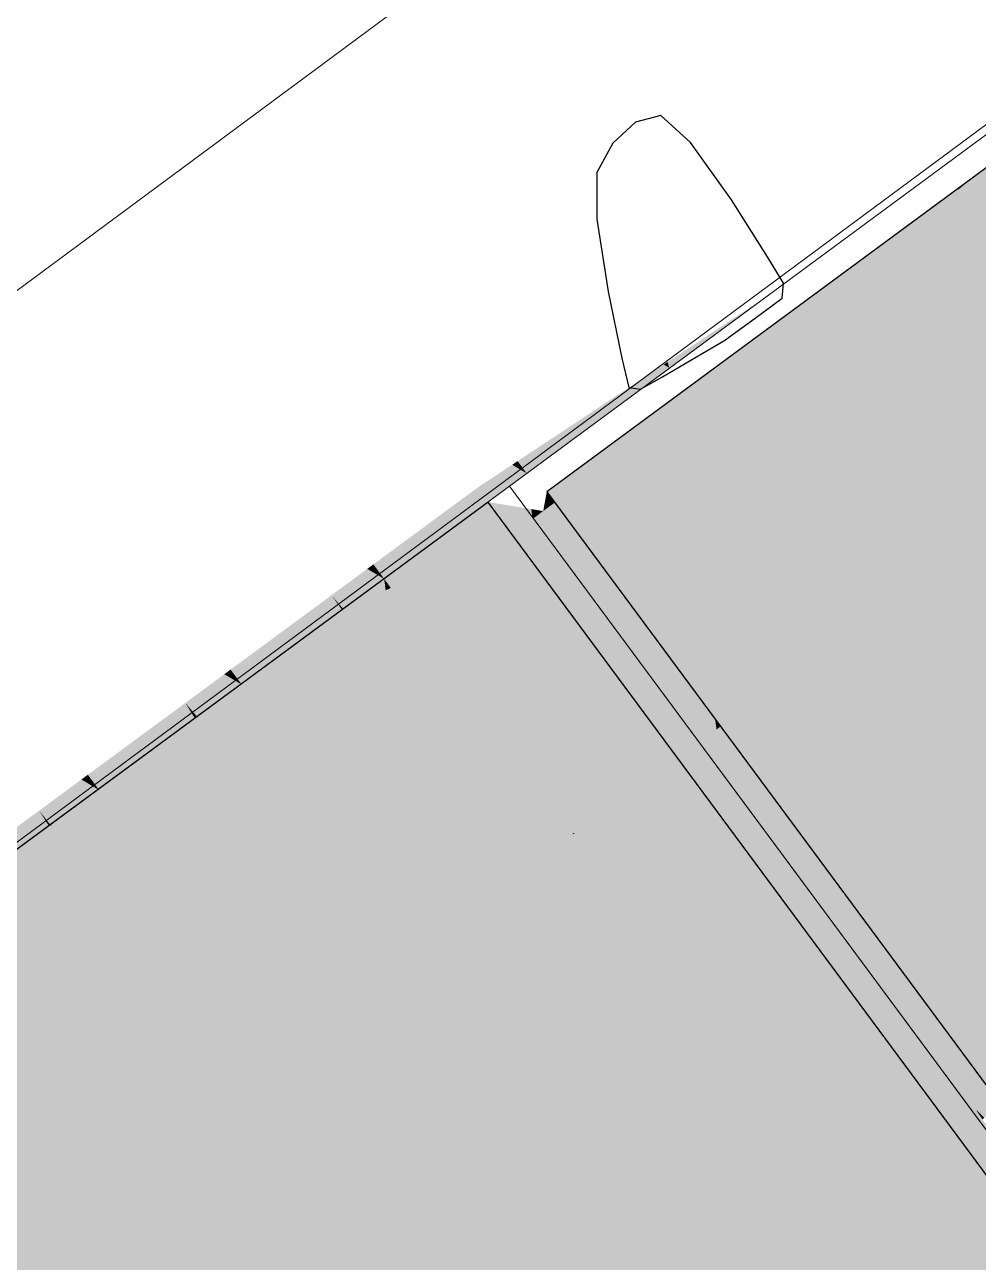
# Model space of a CAD drawing. Header units: millimetres. Extents: x 340454 to 342791, y 6993867 to 6995092.
# Drawn here: x 340767 to 340772.38, y 6994587.04 to 6994594.02 of the extents above; entities that cross this region are included whole.
import ezdxf

# ---------------------------------------------------------------- set-up
doc = ezdxf.new("R2010")
doc.units = ezdxf.units.MM
doc.header["$LTSCALE"] = 10
for name, color, linetype in [('A-MODELAGEM', 7, 'Continuous'), ('F-HZ-CORREDOR-FEAT', 2, 'Continuous'), ('T-HM-CURVA_MESTRA', 20, 'Continuous'), ('URB-Calçadas', 2, 'Continuous'), ('URB-Quadras', 3, 'Continuous')]:
    doc.layers.add(name, color=color, linetype=linetype)

msp = doc.modelspace()

# ---------------------------------------------------------------- linework, layer by layer
at = {"lineweight": 20}
msp.add_lwpolyline([(340804.4536, 6994595.5903, -0.006606), (340796.9114, 6994606.3729, 0.436053), (340791.2693, 6994607.2952), (340769.737, 6994591.4125), (340780.2367, 6994577.2322), (340804.4536, 6994595.5903, -0.007581)], format="xyb", close=True, dxfattribs=at)
msp.add_lwpolyline([(340782.2703, 6994557.1014), (340785.611, 6994569.974), (340769.737, 6994591.4125), (340755.7423, 6994581.1048), (340753.6414, 6994579.5354), (340782.2703, 6994557.1014)], close=True, dxfattribs=at)
at = {"layer": 'A-MODELAGEM', "color": 11, "linetype": 'Continuous', "lineweight": -3}
for points in [[(340773.0717, 6994593.6859), (340773.0709, 6994593.6918), (340772.3356, 6994593.1479)], [(340773.0717, 6994593.6859), (340772.3356, 6994593.1479), (340772.338, 6994593.1446)], [(340773.0724, 6994593.6808), (340773.0717, 6994593.6859), (340772.338, 6994593.1446)], [(340772.793, 6994592.5307), (340773.0724, 6994593.6808), (340772.338, 6994593.1446)], [(340772.338, 6994593.1446), (340772.3356, 6994593.1479), (340772.2671, 6994593.0973)], [(340772.338, 6994593.1446), (340772.2671, 6994593.0973), (340772.2695, 6994593.0941)], [(340772.3041, 6994592.8215), (340772.338, 6994593.1446), (340772.2687, 6994593.0856)], [(340772.2687, 6994593.0856), (340772.338, 6994593.1446), (340772.2695, 6994593.0941)], [(340772.793, 6994592.5307), (340772.338, 6994593.1446), (340772.3041, 6994592.8215)], [(340772.2677, 6994593.0928), (340772.2671, 6994593.0973), (340771.5316, 6994592.5532)], [(340772.2677, 6994593.0928), (340771.5316, 6994592.5532), (340771.5332, 6994592.551)], [(340772.2681, 6994593.0896), (340772.2677, 6994593.0928), (340771.5332, 6994592.551)], [(340771.9465, 6994591.9934), (340772.2681, 6994593.0896), (340771.5332, 6994592.551)], [(340771.9465, 6994591.9934), (340772.2687, 6994593.0856), (340772.2681, 6994593.0896)], [(340772.146, 6994591.7243), (340772.2687, 6994593.0856), (340771.9465, 6994591.9934)], [(340772.146, 6994591.7243), (340772.3041, 6994592.8215), (340772.2687, 6994593.0856)], [(340772.2695, 6994593.0941), (340772.2671, 6994593.0973), (340772.2677, 6994593.0928)], [(340772.2681, 6994593.0896), (340772.2695, 6994593.0941), (340772.2677, 6994593.0928)], [(340772.2687, 6994593.0856), (340772.2695, 6994593.0941), (340772.2681, 6994593.0896)], [(340772.1838, 6994591.6733), (340772.3041, 6994592.8215), (340772.146, 6994591.7243)], [(340772.5031, 6994591.3372), (340772.3041, 6994592.8215), (340772.1838, 6994591.6733)], [(340772.5031, 6994591.3372), (340772.793, 6994592.5307), (340772.3041, 6994592.8215)], [(340771.4637, 6994592.4998), (340771.4634, 6994592.5027), (340770.7277, 6994591.9585)], [(340771.5332, 6994592.551), (340771.5316, 6994592.5532), (340771.4634, 6994592.5027)], [(340771.5332, 6994592.551), (340771.4634, 6994592.5027), (340771.4649, 6994592.5006)], [(340771.4649, 6994592.5006), (340771.4634, 6994592.5027), (340771.4637, 6994592.4998)], [(340771.5011, 6994592.2181), (340771.5332, 6994592.551), (340771.4644, 6994592.4946)], [(340771.4644, 6994592.4946), (340771.5332, 6994592.551), (340771.4649, 6994592.5006)], [(340771.9465, 6994591.9934), (340771.5332, 6994592.551), (340771.5011, 6994592.2181)], [(340771.1154, 6994592.4354), (340770.6289, 6994592.1138), (340770.637, 6994592.0808)], [(340771.1154, 6994592.4354), (340770.637, 6994592.0808), (340770.6377, 6994592.0799)], [(340771.1388, 6994592.4509), (340771.1154, 6994592.4354), (340770.6377, 6994592.0799)], [(340771.4637, 6994592.4998), (340770.7277, 6994591.9585), (340770.7284, 6994591.9574)], [(340771.4639, 6994592.4983), (340771.4637, 6994592.4998), (340770.7284, 6994591.9574)], [(340771.0556, 6994591.516), (340771.4639, 6994592.4983), (340770.7284, 6994591.9574)], [(340771.0556, 6994591.516), (340771.4644, 6994592.4946), (340771.4639, 6994592.4983)], [(340771.3609, 6994591.1042), (340771.4644, 6994592.4946), (340771.0556, 6994591.516)], [(340771.3609, 6994591.1042), (340771.5011, 6994592.2181), (340771.4644, 6994592.4946)], [(340771.4639, 6994592.4983), (340771.4649, 6994592.5006), (340771.4637, 6994592.4998)], [(340771.4644, 6994592.4946), (340771.4649, 6994592.5006), (340771.4639, 6994592.4983)], [(340771.3898, 6994591.0652), (340771.5011, 6994592.2181), (340771.3609, 6994591.1042)], [(340771.6602, 6994591.0174), (340771.5011, 6994592.2181), (340771.3898, 6994591.0652)], [(340771.6602, 6994591.0174), (340771.9465, 6994591.9934), (340771.5011, 6994592.2181)], [(340770.6065, 6994592.0989), (340769.7826, 6994591.5542), (340769.8336, 6994591.4853)], [(340770.6065, 6994592.0989), (340769.8336, 6994591.4853), (340770.637, 6994592.0808)], [(340770.6179, 6994592.1065), (340770.6065, 6994592.0989), (340770.637, 6994592.0808)], [(340770.6289, 6994592.1138), (340770.6179, 6994592.1065), (340770.637, 6994592.0808)], [(340770.637, 6994592.0808), (340769.8336, 6994591.4853), (340770.6372, 6994592.0795)], [(340770.6372, 6994592.0795), (340769.8336, 6994591.4853), (340769.834, 6994591.4848)], [(340770.6377, 6994592.0799), (340770.637, 6994592.0808), (340770.6372, 6994592.0795)], [(340770.7284, 6994591.9574), (340770.7277, 6994591.9585), (340770.6596, 6994591.9081)], [(340770.7284, 6994591.9574), (340770.6596, 6994591.9081), (340770.6603, 6994591.9072)], [(340770.7017, 6994591.5867), (340770.7284, 6994591.9574), (340770.6602, 6994591.9034)], [(340770.6602, 6994591.9034), (340770.7284, 6994591.9574), (340770.6603, 6994591.9072)], [(340771.0556, 6994591.516), (340770.7284, 6994591.9574), (340770.7017, 6994591.5867)], [(340771.6602, 6994591.0174), (340772.146, 6994591.7243), (340771.9465, 6994591.9934)], [(340770.6598, 6994591.9067), (340770.6596, 6994591.9081), (340769.947, 6994591.381)], [(340769.963, 6994591.3593), (340770.6598, 6994591.9067), (340769.947, 6994591.381)], [(340769.9918, 6994591.3205), (340770.6598, 6994591.9067), (340769.963, 6994591.3593)], [(340769.9918, 6994591.3205), (340770.6602, 6994591.9034), (340770.6598, 6994591.9067)], [(340770.6211, 6994590.4706), (340770.6602, 6994591.9034), (340769.9918, 6994591.3205)], [(340770.6211, 6994590.4706), (340770.7017, 6994591.5867), (340770.6602, 6994591.9034)], [(340770.6598, 6994591.9067), (340770.6603, 6994591.9072), (340770.6596, 6994591.9081)], [(340770.6602, 6994591.9034), (340770.6603, 6994591.9072), (340770.6598, 6994591.9067)], [(340772.0712, 6994590.8944), (340772.146, 6994591.7243), (340771.6602, 6994591.0174)], [(340772.0712, 6994590.8944), (340772.1838, 6994591.6733), (340772.146, 6994591.7243)], [(340772.1048, 6994590.919), (340772.1838, 6994591.6733), (340772.0712, 6994590.8944)], [(340772.4656, 6994591.1828), (340772.1838, 6994591.6733), (340772.1048, 6994590.919)], [(340772.4656, 6994591.1828), (340772.4858, 6994591.2659), (340772.1838, 6994591.6733)], [(340772.4858, 6994591.2659), (340772.5031, 6994591.3372), (340772.1838, 6994591.6733)], [(340769.7518, 6994591.5338), (340769.5565, 6994591.4046), (340769.6157, 6994591.3242)], [(340769.7518, 6994591.5338), (340769.6157, 6994591.3242), (340769.616, 6994591.3242)], [(340769.7518, 6994591.5338), (340769.616, 6994591.3242), (340769.6161, 6994591.3242)], [(340769.7518, 6994591.5338), (340769.6161, 6994591.3242), (340769.8336, 6994591.4853)], [(340769.7826, 6994591.5542), (340769.7518, 6994591.5338), (340769.8336, 6994591.4853)], [(340770.6211, 6994590.4706), (340770.7935, 6994590.8854), (340770.7017, 6994591.5867)], [(340770.7935, 6994590.8854), (340771.0556, 6994591.516), (340770.7017, 6994591.5867)], [(340769.8336, 6994591.4853), (340769.6161, 6994591.3242), (340769.8337, 6994591.4846)], [(340769.8337, 6994591.4846), (340769.6161, 6994591.3242), (340769.6162, 6994591.3235)], [(340769.834, 6994591.4848), (340769.8336, 6994591.4853), (340769.8337, 6994591.4846)], [(340771.3609, 6994591.1042), (340771.0556, 6994591.516), (340770.7935, 6994590.8854)], [(340768.9694, 6994590.972), (340769.0121, 6994590.9143), (340769.5565, 6994591.4046)], [(340769.5565, 6994591.4046), (340769.0121, 6994590.9143), (340769.4412, 6994591.1956)], [(340769.5565, 6994591.4046), (340769.4412, 6994591.1956), (340769.4548, 6994591.2056)], [(340769.5565, 6994591.4046), (340769.4548, 6994591.2056), (340769.6157, 6994591.3242)], [(340769.7216, 6994591.1812), (340769.6162, 6994591.3235), (340769.4547, 6994591.2039)], [(340769.7216, 6994591.1812), (340769.8597, 6994591.2835), (340769.6162, 6994591.3235)], [(340769.9685, 6994591.3033), (340769.9398, 6994591.3421), (340769.9269, 6994591.2725)], [(340769.963, 6994591.3593), (340769.947, 6994591.381), (340769.9398, 6994591.3421)], [(340769.9918, 6994591.3205), (340769.963, 6994591.3593), (340769.9398, 6994591.3421)], [(340769.9918, 6994591.3205), (340769.9398, 6994591.3421), (340769.9685, 6994591.3033)], [(340770.3754, 6994590.7543), (340769.9918, 6994591.3205), (340769.9685, 6994591.3033)], [(340770.6211, 6994590.4706), (340769.9918, 6994591.3205), (340770.3754, 6994590.7543)], [(340769.7507, 6994591.142), (340769.8597, 6994591.2835), (340769.7216, 6994591.1812)], [(340769.7507, 6994591.142), (340769.8669, 6994591.2281), (340769.8597, 6994591.2835)], [(340769.8669, 6994591.2281), (340769.9269, 6994591.2725), (340769.8597, 6994591.2835)], [(340769.895, 6994591.0109), (340769.9269, 6994591.2725), (340769.8669, 6994591.2281)], [(340770.5488, 6994590.4171), (340769.9269, 6994591.2725), (340769.895, 6994591.0109)], [(340770.3754, 6994590.7543), (340769.9685, 6994591.3033), (340769.9269, 6994591.2725)], [(340770.5488, 6994590.4171), (340770.3754, 6994590.7543), (340769.9269, 6994591.2725)], [(340769.0121, 6994590.9143), (340769.0289, 6994590.8917), (340769.4412, 6994591.1956)], [(340769.0597, 6994590.8501), (340769.4497, 6994591.2001), (340769.0305, 6994590.8895)], [(340769.7216, 6994591.1812), (340769.4497, 6994591.2001), (340769.0597, 6994590.8501)], [(340769.7216, 6994591.1812), (340769.0597, 6994590.8501), (340769.0681, 6994590.8388)], [(340769.7507, 6994591.142), (340769.7216, 6994591.1812), (340769.0681, 6994590.8388)], [(340769.7216, 6994591.1812), (340769.4547, 6994591.2039), (340769.4497, 6994591.2001)], [(340769.895, 6994591.0109), (340769.8669, 6994591.2281), (340769.7507, 6994591.142)], [(340772.4656, 6994591.1828), (340772.0187, 6994590.0978), (340772.1477, 6994589.874)], [(340772.4656, 6994591.1828), (340772.1048, 6994590.919), (340772.0187, 6994590.0978)], [(340772.4656, 6994591.1828), (340772.1477, 6994589.874), (340772.7793, 6994590.6794)], [(340769.2493, 6994590.5943), (340769.7507, 6994591.142), (340769.0681, 6994590.8388)], [(340769.905, 6994590.9336), (340769.7507, 6994591.142), (340769.2493, 6994590.5943)], [(340769.905, 6994590.9336), (340769.895, 6994591.0109), (340769.7507, 6994591.142)], [(340771.3034, 6994590.3331), (340771.3609, 6994591.1042), (340770.7935, 6994590.8854)], [(340771.3034, 6994590.3331), (340771.3898, 6994591.0652), (340771.3609, 6994591.1042)], [(340771.3203, 6994590.3455), (340771.3898, 6994591.0652), (340771.3034, 6994590.3331)], [(340771.502, 6994590.4783), (340771.3898, 6994591.0652), (340771.3203, 6994590.3455)], [(340771.502, 6994590.4783), (340771.5935, 6994590.7903), (340771.3898, 6994591.0652)], [(340771.5935, 6994590.7903), (340771.6602, 6994591.0174), (340771.3898, 6994591.0652)], [(340768.9348, 6994590.9465), (340769.0029, 6994590.9061), (340768.9694, 6994590.972)], [(340768.9694, 6994590.972), (340769.0029, 6994590.9061), (340769.0121, 6994590.9143)], [(340770.5488, 6994590.4171), (340769.895, 6994591.0109), (340769.905, 6994590.9336)], [(340771.7113, 6994590.6314), (340771.6602, 6994591.0174), (340771.5935, 6994590.7903)], [(340772.0712, 6994590.8944), (340771.6602, 6994591.0174), (340771.7113, 6994590.6314)], [(340768.7326, 6994590.7975), (340769.0029, 6994590.9061), (340768.9348, 6994590.9465)], [(340768.7326, 6994590.7975), (340768.7984, 6994590.7218), (340769.0029, 6994590.9061)], [(340769.0029, 6994590.9061), (340768.7984, 6994590.7218), (340769.0281, 6994590.8911)], [(340769.0121, 6994590.9143), (340769.0029, 6994590.9061), (340769.0281, 6994590.8911)], [(340769.0121, 6994590.9143), (340769.0281, 6994590.8911), (340769.0284, 6994590.8913)], [(340769.0121, 6994590.9143), (340769.0284, 6994590.8913), (340769.0289, 6994590.8917)], [(340769.9739, 6994590.4006), (340769.905, 6994590.9336), (340769.2493, 6994590.5943)], [(340770.38, 6994590.2921), (340769.905, 6994590.9336), (340769.9739, 6994590.4006)], [(340770.38, 6994590.2921), (340770.5488, 6994590.4171), (340769.905, 6994590.9336)], [(340772.1048, 6994590.919), (340772.002, 6994590.1269), (340772.0187, 6994590.0978)], [(340772.1048, 6994590.919), (340772.0712, 6994590.8944), (340772.002, 6994590.1269)], [(340769.0368, 6994590.8387), (340769.0303, 6994590.8893), (340768.8063, 6994590.7234)], [(340769.0384, 6994590.8257), (340769.0368, 6994590.8387), (340768.8063, 6994590.7234)], [(340769.0597, 6994590.8501), (340769.0305, 6994590.8895), (340769.0303, 6994590.8893)], [(340769.0597, 6994590.8501), (340769.0303, 6994590.8893), (340769.0368, 6994590.8387)], [(340769.0681, 6994590.8388), (340769.0597, 6994590.8501), (340769.0368, 6994590.8387)], [(340769.0681, 6994590.8388), (340769.0368, 6994590.8387), (340769.0384, 6994590.8257)], [(340769.0616, 6994590.6444), (340769.0681, 6994590.8388), (340769.0384, 6994590.8257)], [(340769.2493, 6994590.5943), (340769.0681, 6994590.8388), (340769.0616, 6994590.6444)], [(340770.8965, 6994590.0986), (340770.7935, 6994590.8854), (340770.6211, 6994590.4706)], [(340771.3034, 6994590.3331), (340770.7935, 6994590.8854), (340770.8965, 6994590.0986)], [(340772.0712, 6994590.8944), (340771.7113, 6994590.6314), (340772.002, 6994590.1269)], [(340768.1644, 6994590.3787), (340768.2057, 6994590.3229), (340768.7326, 6994590.7975)], [(340768.7326, 6994590.7975), (340768.2057, 6994590.3229), (340768.7775, 6994590.7064)], [(340768.7326, 6994590.7975), (340768.7919, 6994590.717), (340768.7984, 6994590.7218)], [(340768.7326, 6994590.7975), (340768.7775, 6994590.7064), (340768.7919, 6994590.717)], [(340769.0616, 6994590.6444), (340769.0384, 6994590.8257), (340768.8037, 6994590.7214)], [(340769.0384, 6994590.8257), (340768.8059, 6994590.7231), (340768.8037, 6994590.7214)], [(340769.0384, 6994590.8257), (340768.8063, 6994590.7234), (340768.8059, 6994590.7231)], [(340771.7113, 6994590.6314), (340771.5935, 6994590.7903), (340771.502, 6994590.4783)], [(340768.2057, 6994590.3229), (340768.2239, 6994590.2984), (340768.7775, 6994590.7064)], [(340768.3431, 6994590.1376), (340768.7941, 6994590.7143), (340768.2271, 6994590.2941)], [(340769.1188, 6994590.1965), (340768.7941, 6994590.7143), (340768.3431, 6994590.1376)], [(340769.1188, 6994590.1965), (340768.7954, 6994590.7153), (340768.7941, 6994590.7143)], [(340769.1188, 6994590.1965), (340768.7957, 6994590.7155), (340768.7954, 6994590.7153)], [(340769.0616, 6994590.6444), (340768.8024, 6994590.7205), (340768.7957, 6994590.7155)], [(340769.1188, 6994590.1965), (340769.0616, 6994590.6444), (340768.7957, 6994590.7155)], [(340769.0616, 6994590.6444), (340768.8037, 6994590.7214), (340768.8024, 6994590.7205)], [(340770.5983, 6994590.4537), (340770.3754, 6994590.7543), (340770.5488, 6994590.4171)], [(340770.6211, 6994590.4706), (340770.3754, 6994590.7543), (340770.5983, 6994590.4537)], [(340769.1188, 6994590.1965), (340769.2493, 6994590.5943), (340769.0616, 6994590.6444)], [(340771.7113, 6994590.6314), (340771.502, 6994590.4783), (340772.002, 6994590.1269)], [(340772.7793, 6994590.6794), (340772.1477, 6994589.874), (340772.62, 6994589.0542)], [(340769.5216, 6994590.227), (340769.2493, 6994590.5943), (340769.1188, 6994590.1965)], [(340769.9739, 6994590.4006), (340769.2493, 6994590.5943), (340769.5216, 6994590.227)], [(340771.502, 6994590.4783), (340771.3203, 6994590.3455), (340771.2504, 6994589.6207)], [(340771.502, 6994590.4783), (340771.2504, 6994589.6207), (340772.002, 6994590.1269)], [(340770.7632, 6994589.9382), (340770.5488, 6994590.4171), (340770.38, 6994590.2921)], [(340770.8894, 6994590.0305), (340770.5983, 6994590.4537), (340770.5488, 6994590.4171)], [(340770.7632, 6994589.9382), (340770.8506, 6994590.0021), (340770.5488, 6994590.4171)], [(340770.8894, 6994590.0305), (340770.5488, 6994590.4171), (340770.8506, 6994590.0021)], [(340770.8965, 6994590.0986), (340770.6211, 6994590.4706), (340770.5983, 6994590.4537)], [(340770.9041, 6994590.0411), (340770.5983, 6994590.4537), (340770.8894, 6994590.0305)], [(340770.9041, 6994590.0411), (340770.8965, 6994590.0986), (340770.5983, 6994590.4537)], [(340767.9087, 6994590.1903), (340768.195, 6994590.3133), (340768.1288, 6994590.3525)], [(340768.1288, 6994590.3525), (340768.195, 6994590.3133), (340768.1644, 6994590.3787)], [(340768.1644, 6994590.3787), (340768.195, 6994590.3133), (340768.2057, 6994590.3229)], [(340769.9918, 6994590.2626), (340769.9739, 6994590.4006), (340769.5216, 6994590.227)], [(340770.38, 6994590.2921), (340769.9739, 6994590.4006), (340769.9918, 6994590.2626)], [(340771.3203, 6994590.3455), (340771.3034, 6994590.3331), (340771.2504, 6994589.6207)], [(340767.9087, 6994590.1903), (340767.9741, 6994590.1143), (340768.195, 6994590.3133)], [(340768.195, 6994590.3133), (340767.9741, 6994590.1143), (340768.2222, 6994590.2972)], [(340768.2476, 6994590.1304), (340768.2269, 6994590.294), (340767.9786, 6994590.11)], [(340768.2057, 6994590.3229), (340768.195, 6994590.3133), (340768.2222, 6994590.2972)], [(340768.2057, 6994590.3229), (340768.2225, 6994590.2974), (340768.2239, 6994590.2984)], [(340768.2057, 6994590.3229), (340768.2222, 6994590.2972), (340768.2225, 6994590.2974)], [(340768.3431, 6994590.1376), (340768.2271, 6994590.2941), (340768.2269, 6994590.294)], [(340768.3431, 6994590.1376), (340768.2269, 6994590.294), (340768.2476, 6994590.1304)], [(340770.0713, 6994589.6479), (340770.38, 6994590.2921), (340769.9918, 6994590.2626)], [(340770.2982, 6994589.5982), (340770.38, 6994590.2921), (340770.0713, 6994589.6479)], [(340770.6846, 6994589.8807), (340770.38, 6994590.2921), (340770.2982, 6994589.5982)], [(340770.6846, 6994589.8807), (340770.7632, 6994589.9382), (340770.38, 6994590.2921)], [(340771.3034, 6994590.3331), (340770.8965, 6994590.0986), (340770.9268, 6994590.0577)], [(340771.3034, 6994590.3331), (340770.9268, 6994590.0577), (340771.2504, 6994589.6207)], [(340769.1635, 6994589.8471), (340769.5216, 6994590.227), (340769.1188, 6994590.1965)], [(340769.9274, 6994589.6795), (340769.5216, 6994590.227), (340769.1635, 6994589.8471)], [(340769.9274, 6994589.6795), (340769.9918, 6994590.2626), (340769.5216, 6994590.227)], [(340770.0713, 6994589.6479), (340769.9918, 6994590.2626), (340769.9274, 6994589.6795)], [(340767.3593, 6994589.7855), (340767.3793, 6994589.7585), (340767.9087, 6994590.1903)], [(340767.9087, 6994590.1903), (340767.3793, 6994589.7585), (340767.962, 6994590.1053)], [(340767.9087, 6994590.1903), (340767.968, 6994590.1098), (340767.9741, 6994590.1143)], [(340767.9087, 6994590.1903), (340767.962, 6994590.1053), (340767.968, 6994590.1098)], [(340768.2582, 6994590.0457), (340768.2476, 6994590.1304), (340767.9786, 6994590.11)], [(340768.2582, 6994590.0457), (340768.3431, 6994590.1376), (340768.2476, 6994590.1304)], [(340768.4409, 6994590.0056), (340768.3431, 6994590.1376), (340768.2582, 6994590.0457)], [(340769.1188, 6994590.1965), (340768.3431, 6994590.1376), (340768.4409, 6994590.0056)], [(340769.1635, 6994589.8471), (340769.1188, 6994590.1965), (340768.4409, 6994590.0056)], [(340767.3793, 6994589.7585), (340767.4189, 6994589.7051), (340767.962, 6994590.1053)], [(340767.5743, 6994589.4954), (340767.9746, 6994590.107), (340767.4236, 6994589.6987)], [(340768.3292, 6994589.4837), (340767.9746, 6994590.107), (340767.5743, 6994589.4954)], [(340768.3292, 6994589.4837), (340767.9752, 6994590.1075), (340767.9746, 6994590.107)], [(340768.3292, 6994589.4837), (340767.9755, 6994590.1077), (340767.9752, 6994590.1075)], [(340768.2582, 6994590.0457), (340767.9784, 6994590.1099), (340767.9755, 6994590.1077)], [(340768.3292, 6994589.4837), (340768.2582, 6994590.0457), (340767.9755, 6994590.1077)], [(340768.2582, 6994590.0457), (340767.9786, 6994590.11), (340767.9784, 6994590.1099)], [(340770.9268, 6994590.0577), (340770.8965, 6994590.0986), (340770.9041, 6994590.0411)], [(340772.002, 6994590.1269), (340771.2504, 6994589.6207), (340771.8797, 6994588.7708)], [(340772.002, 6994590.1269), (340771.8797, 6994588.7708), (340772.0187, 6994590.0978)], [(340772.0187, 6994590.0978), (340771.8797, 6994588.7708), (340772.1477, 6994589.874)], [(340768.3292, 6994589.4837), (340768.4409, 6994590.0056), (340768.2582, 6994590.0457)], [(340768.8335, 6994589.4759), (340768.4409, 6994590.0056), (340768.3292, 6994589.4837)], [(340768.8335, 6994589.4759), (340769.1635, 6994589.8471), (340768.4409, 6994590.0056)], [(340770.7632, 6994589.9382), (340771.1708, 6994589.5618), (340770.8506, 6994590.0021)], [(340770.9865, 6994589.9203), (340770.8894, 6994590.0305), (340770.8506, 6994590.0021)], [(340770.9865, 6994589.9203), (340770.8506, 6994590.0021), (340771.1708, 6994589.5618)], [(340770.9041, 6994590.0411), (340770.8894, 6994590.0305), (340770.9865, 6994589.9203)], [(340770.9268, 6994590.0577), (340770.9041, 6994590.0411), (340770.9865, 6994589.9203)], [(340770.9268, 6994590.0577), (340770.9865, 6994589.9203), (340771.2504, 6994589.6207)], [(340770.6846, 6994589.8807), (340771.0093, 6994589.4422), (340770.7632, 6994589.9382)], [(340771.0093, 6994589.4422), (340771.1708, 6994589.5618), (340770.7632, 6994589.9382)], [(340770.9865, 6994589.9203), (340771.1708, 6994589.5618), (340771.2108, 6994589.5914)], [(340771.2504, 6994589.6207), (340770.9865, 6994589.9203), (340771.2108, 6994589.5914)], [(340770.6846, 6994589.8807), (340770.2982, 6994589.5982), (340771.0093, 6994589.4422)], [(340772.1477, 6994589.874), (340771.8797, 6994588.7708), (340772.62, 6994589.0542)], [(340767.3229, 6994589.7586), (340767.3512, 6994589.7418), (340767.3593, 6994589.7855)], [(340767.3593, 6994589.7855), (340767.3512, 6994589.7418), (340767.3793, 6994589.7585)], [(340769.2117, 6994589.47), (340769.1635, 6994589.8471), (340768.8335, 6994589.4759)], [(340769.9274, 6994589.6795), (340769.1635, 6994589.8471), (340769.2117, 6994589.47)], [(340767.0848, 6994589.5832), (340767.3512, 6994589.7418), (340767.3229, 6994589.7586)], [(340767.0848, 6994589.5832), (340767.1466, 6994589.5044), (340767.3512, 6994589.7418)], [(340767.3512, 6994589.7418), (340767.1466, 6994589.5044), (340767.4163, 6994589.7032)], [(340767.3512, 6994589.7418), (340767.4166, 6994589.7034), (340767.3793, 6994589.7585)], [(340767.3512, 6994589.7418), (340767.4163, 6994589.7032), (340767.4166, 6994589.7034)], [(340767.3793, 6994589.7585), (340767.4166, 6994589.7034), (340767.4189, 6994589.7051)], [(340767.4486, 6994589.4974), (340767.4235, 6994589.6987), (340767.158, 6994589.5019)], [(340767.5743, 6994589.4954), (340767.4236, 6994589.6987), (340767.4235, 6994589.6987)], [(340767.5743, 6994589.4954), (340767.4235, 6994589.6987), (340767.4486, 6994589.4974)], [(340770.0928, 6994589.4564), (340769.9274, 6994589.6795), (340769.2117, 6994589.47)], [(340770.0928, 6994589.4564), (340770.0713, 6994589.6479), (340769.9274, 6994589.6795)], [(340770.0961, 6994589.4563), (340770.0713, 6994589.6479), (340770.0928, 6994589.4564)], [(340770.104, 6994589.4562), (340770.0713, 6994589.6479), (340770.0961, 6994589.4563)], [(340770.2982, 6994589.5982), (340770.0713, 6994589.6479), (340770.104, 6994589.4562)], [(340766.5543, 6994589.1922), (340766.5757, 6994589.1634), (340767.0848, 6994589.5832)], [(340767.0848, 6994589.5832), (340766.5757, 6994589.1634), (340767.1385, 6994589.4985)], [(340767.0848, 6994589.5832), (340767.1442, 6994589.5026), (340767.1466, 6994589.5044)], [(340767.0848, 6994589.5832), (340767.1385, 6994589.4985), (340767.1442, 6994589.5026)], [(340770.2982, 6994589.5982), (340770.104, 6994589.4562), (340771.0093, 6994589.4422)], [(340771.2108, 6994589.5914), (340771.1708, 6994589.5618), (340771.4224, 6994589.2811)], [(340771.2504, 6994589.6207), (340771.2108, 6994589.5914), (340771.4224, 6994589.2811)], [(340771.2504, 6994589.6207), (340771.4224, 6994589.2811), (340771.8797, 6994588.7708)], [(340767.4559, 6994589.4391), (340767.1579, 6994589.5018), (340767.1553, 6994589.4999)], [(340767.4559, 6994589.4391), (340767.158, 6994589.5019), (340767.1579, 6994589.5018)], [(340767.4559, 6994589.4391), (340767.4486, 6994589.4974), (340767.158, 6994589.5019)], [(340771.0093, 6994589.4422), (340771.7928, 6994588.7064), (340771.1708, 6994589.5618)], [(340771.4224, 6994589.2811), (340771.1708, 6994589.5618), (340771.7928, 6994588.7064)], [(340766.5757, 6994589.1634), (340766.6139, 6994589.1118), (340767.1385, 6994589.4985)], [(340766.7947, 6994588.8679), (340767.1548, 6994589.4995), (340766.6202, 6994589.1034)], [(340767.5322, 6994588.826), (340767.1548, 6994589.4995), (340766.7947, 6994588.8679)], [(340767.5322, 6994588.826), (340767.1551, 6994589.4998), (340767.1548, 6994589.4995)], [(340767.5322, 6994588.826), (340767.1553, 6994589.4999), (340767.1551, 6994589.4998)], [(340767.5322, 6994588.826), (340767.4559, 6994589.4391), (340767.1553, 6994589.4999)], [(340767.5743, 6994589.4954), (340767.4486, 6994589.4974), (340767.4559, 6994589.4391)], [(340767.6444, 6994589.4009), (340767.5743, 6994589.4954), (340767.4559, 6994589.4391)], [(340767.5322, 6994588.826), (340767.6444, 6994589.4009), (340767.4559, 6994589.4391)], [(340768.3292, 6994589.4837), (340767.5743, 6994589.4954), (340767.6444, 6994589.4009)], [(340768.3578, 6994589.2565), (340768.3292, 6994589.4837), (340767.6444, 6994589.4009)], [(340768.8335, 6994589.4759), (340768.3292, 6994589.4837), (340768.3578, 6994589.2565)], [(340769.1089, 6994589.1044), (340768.8335, 6994589.4759), (340768.3578, 6994589.2565)], [(340769.1089, 6994589.1044), (340769.2117, 6994589.47), (340768.8335, 6994589.4759)], [(340769.2624, 6994589.0733), (340769.2117, 6994589.47), (340769.1089, 6994589.1044)], [(340769.5114, 6994589.0229), (340769.2117, 6994589.47), (340769.2624, 6994589.0733)], [(340769.5114, 6994589.0229), (340770.0928, 6994589.4564), (340769.2117, 6994589.47)], [(340770.0968, 6994589.4509), (340770.0928, 6994589.4564), (340769.5114, 6994589.0229)], [(340770.0968, 6994589.4509), (340769.5114, 6994589.0229), (340770.6184, 6994588.7988)], [(340770.0968, 6994589.4509), (340770.0961, 6994589.4563), (340770.0928, 6994589.4564)], [(340770.104, 6994589.4562), (340770.0961, 6994589.4563), (340770.0968, 6994589.4509)], [(340770.104, 6994589.4562), (340770.0968, 6994589.4509), (340770.6184, 6994588.7988)], [(340770.104, 6994589.4562), (340770.6184, 6994588.7988), (340771.0093, 6994589.4422)], [(340771.0093, 6994589.4422), (340770.6184, 6994588.7988), (340771.6386, 6994588.5923)], [(340771.0093, 6994589.4422), (340771.6386, 6994588.5923), (340771.7928, 6994588.7064)], [(340768.0942, 6994588.794), (340767.6444, 6994589.4009), (340767.5322, 6994588.826)], [(340768.0942, 6994588.794), (340768.3578, 6994589.2565), (340767.6444, 6994589.4009)], [(340768.4185, 6994588.7755), (340768.3578, 6994589.2565), (340768.0942, 6994588.794)], [(340769.1089, 6994589.1044), (340768.3578, 6994589.2565), (340768.4185, 6994588.7755)], [(340771.4224, 6994589.2811), (340771.7928, 6994588.7064), (340771.807, 6994588.717)], [(340771.8797, 6994588.7708), (340771.4224, 6994589.2811), (340771.807, 6994588.717)], [(340769.1185, 6994588.7357), (340769.1089, 6994589.1044), (340768.4185, 6994588.7755)], [(340769.2895, 6994588.8607), (340769.1089, 6994589.1044), (340769.1185, 6994588.7357)], [(340769.2895, 6994588.8607), (340769.2624, 6994589.0733), (340769.1089, 6994589.1044)], [(340769.5114, 6994589.0229), (340769.2624, 6994589.0733), (340769.2895, 6994588.8607)], [(340769.5114, 6994589.0229), (340769.2895, 6994588.8607), (340769.4222, 6994588.7184)], [(340769.5114, 6994589.0229), (340769.4222, 6994588.7184), (340770.6184, 6994588.7988)], [(340772.62, 6994589.0542), (340771.8797, 6994588.7708), (340772.509, 6994587.9209)], [(340767.5322, 6994588.826), (340766.7947, 6994588.8679), (340766.8508, 6994588.7922)], [(340767.5534, 6994588.656), (340767.5322, 6994588.826), (340766.8508, 6994588.7922)], [(340768.0942, 6994588.794), (340767.5322, 6994588.826), (340767.5534, 6994588.656)], [(340769.2895, 6994588.8607), (340769.1185, 6994588.7357), (340769.4222, 6994588.7184)], [(340767.3344, 6994588.1397), (340766.8508, 6994588.7922), (340766.7327, 6994588.1882)], [(340767.3344, 6994588.1397), (340767.5534, 6994588.656), (340766.8508, 6994588.7922)], [(340768.3044, 6994588.5105), (340768.0942, 6994588.794), (340767.5534, 6994588.656)], [(340768.3044, 6994588.5105), (340768.4185, 6994588.7755), (340768.0942, 6994588.794)], [(340768.4557, 6994588.4812), (340768.4185, 6994588.7755), (340768.3044, 6994588.5105)], [(340768.7045, 6994588.4329), (340768.4185, 6994588.7755), (340768.4557, 6994588.4812)], [(340769.1185, 6994588.7357), (340768.4185, 6994588.7755), (340768.7045, 6994588.4329)], [(340769.1185, 6994588.7357), (340768.7045, 6994588.4329), (340769.4222, 6994588.7184)], [(340769.4222, 6994588.7184), (340770.7428, 6994588.6432), (340770.6184, 6994588.7988)], [(340770.6184, 6994588.7988), (340770.7428, 6994588.6432), (340771.6386, 6994588.5923)], [(340771.8797, 6994588.7708), (340771.807, 6994588.717), (340771.8779, 6994588.613)], [(340771.8797, 6994588.7708), (340771.8779, 6994588.613), (340772.509, 6994587.9209)], [(340768.7045, 6994588.4329), (340769.9052, 6994588.2002), (340769.4222, 6994588.7184)], [(340769.4222, 6994588.7184), (340769.9052, 6994588.2002), (340770.7428, 6994588.6432)], [(340771.6386, 6994588.5923), (340772.1378, 6994588.232), (340771.7928, 6994588.7064)], [(340771.807, 6994588.717), (340771.7928, 6994588.7064), (340771.8779, 6994588.613)], [(340771.8779, 6994588.613), (340771.7928, 6994588.7064), (340772.1378, 6994588.232)], [(340767.6206, 6994588.1167), (340767.5534, 6994588.656), (340767.3344, 6994588.1397)], [(340768.3044, 6994588.5105), (340767.5534, 6994588.656), (340767.6206, 6994588.1167)], [(340770.7428, 6994588.6432), (340769.9052, 6994588.2002), (340771.3159, 6994587.9269)], [(340770.7428, 6994588.6432), (340771.3159, 6994587.9269), (340771.6386, 6994588.5923)], [(340772.509, 6994587.9209), (340771.8779, 6994588.613), (340772.1378, 6994588.232)], [(340771.6386, 6994588.5923), (340771.3159, 6994587.9269), (340772.2679, 6994587.7423)], [(340771.6386, 6994588.5923), (340772.3654, 6994587.8983), (340772.1378, 6994588.232)], [(340771.6386, 6994588.5923), (340772.2679, 6994587.7423), (340772.3654, 6994587.8983)], [(340768.2073, 6994588.0694), (340768.3044, 6994588.5105), (340767.6206, 6994588.1167)], [(340768.4823, 6994588.2705), (340768.3044, 6994588.5105), (340768.2073, 6994588.0694)], [(340768.4823, 6994588.2705), (340768.4557, 6994588.4812), (340768.3044, 6994588.5105)], [(340768.7045, 6994588.4329), (340768.4557, 6994588.4812), (340768.4823, 6994588.2705)], [(340768.7045, 6994588.4329), (340768.4823, 6994588.2705), (340768.7468, 6994588.026)], [(340768.7045, 6994588.4329), (340768.7468, 6994588.026), (340769.9052, 6994588.2002)], [(340768.4823, 6994588.2705), (340768.2073, 6994588.0694), (340768.7468, 6994588.026)], [(340767.3344, 6994588.1397), (340766.7327, 6994588.1882), (340766.7495, 6994588.0516)], [(340768.7468, 6994588.026), (340770.1749, 6994587.9109), (340769.9052, 6994588.2002)], [(340769.9052, 6994588.2002), (340770.1749, 6994587.9109), (340771.3159, 6994587.9269)], [(340772.1378, 6994588.232), (340772.3654, 6994587.8983), (340772.4148, 6994587.8511)], [(340772.509, 6994587.9209), (340772.1378, 6994588.232), (340772.4148, 6994587.8511)], [(340767.5054, 6994587.9091), (340767.3344, 6994588.1397), (340766.7495, 6994588.0516)], [(340767.5054, 6994587.9091), (340767.6206, 6994588.1167), (340767.3344, 6994588.1397)], [(340767.6499, 6994587.8818), (340767.6206, 6994588.1167), (340767.5054, 6994587.9091)], [(340767.889, 6994587.8367), (340767.6206, 6994588.1167), (340767.6499, 6994587.8818)], [(340768.2073, 6994588.0694), (340767.6206, 6994588.1167), (340767.889, 6994587.8367)], [(340767.5054, 6994587.9091), (340766.7495, 6994588.0516), (340766.8204, 6994587.4748)], [(340768.2073, 6994588.0694), (340767.889, 6994587.8367), (340768.7468, 6994588.026)], [(340767.889, 6994587.8367), (340769.2237, 6994587.5851), (340768.7468, 6994588.026)], [(340768.7468, 6994588.026), (340769.2237, 6994587.5851), (340770.1749, 6994587.9109)], [(340767.3275, 6994587.4262), (340767.5054, 6994587.9091), (340766.8204, 6994587.4748)], [(340767.675, 6994587.6803), (340767.5054, 6994587.9091), (340767.3275, 6994587.4262)], [(340767.675, 6994587.6803), (340767.6499, 6994587.8818), (340767.5054, 6994587.9091)], [(340769.2237, 6994587.5851), (340770.7463, 6994587.298), (340770.1749, 6994587.9109)], [(340770.1749, 6994587.9109), (340771.408, 6994587.8116), (340771.3159, 6994587.9269)], [(340770.1749, 6994587.9109), (340770.7463, 6994587.298), (340771.408, 6994587.8116)], [(340771.3159, 6994587.9269), (340771.408, 6994587.8116), (340772.2679, 6994587.7423)], [(340772.2679, 6994587.7423), (340772.4033, 6994587.8426), (340772.3654, 6994587.8983)], [(340772.3654, 6994587.8983), (340772.4033, 6994587.8426), (340772.4148, 6994587.8511)], [(340767.889, 6994587.8367), (340767.6499, 6994587.8818), (340767.675, 6994587.6803)], [(340767.889, 6994587.8367), (340767.675, 6994587.6803), (340768.0839, 6994587.3537)], [(340767.889, 6994587.8367), (340768.0839, 6994587.3537), (340769.2237, 6994587.5851)], [(340772.2679, 6994587.7423), (340772.8712, 6994587.1565), (340772.4033, 6994587.8426)], [(340771.408, 6994587.8116), (340770.7463, 6994587.298), (340772.0094, 6994587.0598)], [(340771.408, 6994587.8116), (340772.0094, 6994587.0598), (340772.2679, 6994587.7423)], [(340772.2679, 6994587.7423), (340772.0094, 6994587.0598), (340772.8972, 6994586.8924)], [(340772.2679, 6994587.7423), (340772.8972, 6994586.8924), (340772.8712, 6994587.1565)], [(340767.675, 6994587.6803), (340767.3275, 6994587.4262), (340768.0839, 6994587.3537)], [(340768.0839, 6994587.3537), (340769.6348, 6994587.2051), (340769.2237, 6994587.5851)], [(340769.2237, 6994587.5851), (340769.6348, 6994587.2051), (340770.7463, 6994587.298)], [(340767.0691, 6994587.2373), (340766.8204, 6994587.4748), (340766.8445, 6994587.2788)], [(340767.3275, 6994587.4262), (340766.8204, 6994587.4748), (340767.0691, 6994587.2373)], [(340767.3275, 6994587.4262), (340767.0691, 6994587.2373), (340768.0839, 6994587.3537)], [(340767.0691, 6994587.2373), (340768.5796, 6994586.9578), (340768.0839, 6994587.3537)], [(340768.0839, 6994587.3537), (340768.5796, 6994586.9578), (340769.6348, 6994587.2051)], [(340767.0691, 6994587.2373), (340766.8445, 6994587.2788), (340766.8677, 6994587.09)], [(340769.6348, 6994587.2051), (340770.9505, 6994587.079), (340770.7463, 6994587.298)], [(340770.7463, 6994587.298), (340770.9505, 6994587.079), (340772.0094, 6994587.0598)], [(340767.0691, 6994587.2373), (340766.8677, 6994587.09), (340767.4467, 6994586.6902)], [(340767.0691, 6994587.2373), (340767.4467, 6994586.6902), (340768.5796, 6994586.9578)], [(340768.5796, 6994586.9578), (340770.2333, 6994586.6518), (340769.6348, 6994587.2051)], [(340769.6348, 6994587.2051), (340770.2333, 6994586.6518), (340770.9505, 6994587.079)], [(340766.8677, 6994587.09), (340766.4531, 6994586.7961), (340767.4467, 6994586.6902)], [(340770.9505, 6994587.079), (340770.2333, 6994586.6518), (340771.5811, 6994586.4025)], [(340770.9505, 6994587.079), (340771.5811, 6994586.4025), (340772.0807, 6994586.9707)], [(340770.9505, 6994587.079), (340772.0807, 6994586.9707), (340772.0094, 6994587.0598)], [(340772.0094, 6994587.0598), (340772.0807, 6994586.9707), (340772.8972, 6994586.8924)]]:
    msp.add_solid(points, dxfattribs=at)
at = {"layer": 'A-MODELAGEM', "color": 161, "linetype": 'Continuous', "lineweight": -3}
for points in [[(340769.6157, 6994591.3242), (340769.4548, 6994591.2056), (340769.4539, 6994591.2039)], [(340769.6157, 6994591.3242), (340769.4539, 6994591.2039), (340769.6159, 6994591.324)], [(340769.6162, 6994591.3235), (340769.6159, 6994591.324), (340769.4539, 6994591.2039)], [(340769.6162, 6994591.3235), (340769.4539, 6994591.2039), (340769.4547, 6994591.2039)], [(340769.6157, 6994591.3242), (340769.6159, 6994591.324), (340769.616, 6994591.3242)], [(340769.6161, 6994591.3242), (340769.616, 6994591.3242), (340769.6159, 6994591.324)], [(340769.6161, 6994591.3242), (340769.6161, 6994591.3242), (340769.6159, 6994591.324)], [(340769.6162, 6994591.3235), (340769.6161, 6994591.3242), (340769.6159, 6994591.324)], [(340769.0289, 6994590.8917), (340769.0294, 6994590.891), (340769.4539, 6994591.2039)], [(340769.0289, 6994590.8917), (340769.4539, 6994591.2039), (340769.4412, 6994591.1956)], [(340769.0302, 6994590.8899), (340769.4539, 6994591.2039), (340769.0294, 6994590.891)], [(340769.0305, 6994590.8895), (340769.4539, 6994591.2039), (340769.0302, 6994590.8899)], [(340769.0305, 6994590.8895), (340769.4497, 6994591.2001), (340769.4539, 6994591.2039)], [(340769.4412, 6994591.1956), (340769.4539, 6994591.2039), (340769.4548, 6994591.2056)], [(340769.4497, 6994591.2001), (340769.4547, 6994591.2039), (340769.4539, 6994591.2039)], [(340768.8041, 6994590.7222), (340769.0289, 6994590.8907), (340768.7924, 6994590.7164)], [(340768.7984, 6994590.7218), (340768.7924, 6994590.7164), (340769.0289, 6994590.8907)], [(340768.7984, 6994590.7218), (340769.0289, 6994590.8907), (340769.0281, 6994590.8911)], [(340768.8041, 6994590.7222), (340769.0302, 6994590.8899), (340769.0289, 6994590.8907)], [(340768.8063, 6994590.7234), (340769.0302, 6994590.8899), (340768.8041, 6994590.7222)], [(340768.8063, 6994590.7234), (340769.0303, 6994590.8893), (340769.0302, 6994590.8899)], [(340769.0281, 6994590.8911), (340769.0289, 6994590.8907), (340769.0284, 6994590.8913)], [(340769.0284, 6994590.8913), (340769.0294, 6994590.891), (340769.0289, 6994590.8917)], [(340769.0284, 6994590.8913), (340769.0289, 6994590.8907), (340769.0294, 6994590.891)], [(340769.0302, 6994590.8899), (340769.0294, 6994590.891), (340769.0289, 6994590.8907)], [(340769.0303, 6994590.8893), (340769.0305, 6994590.8895), (340769.0302, 6994590.8899)], [(340768.2239, 6994590.2984), (340768.2243, 6994590.2978), (340768.7924, 6994590.7164)], [(340768.2239, 6994590.2984), (340768.7924, 6994590.7164), (340768.7775, 6994590.7064)], [(340768.2269, 6994590.2944), (340768.7924, 6994590.7164), (340768.2243, 6994590.2978)], [(340768.2269, 6994590.2944), (340768.7952, 6994590.7156), (340768.7924, 6994590.7164)], [(340768.2271, 6994590.2941), (340768.7952, 6994590.7156), (340768.2269, 6994590.2944)], [(340768.2271, 6994590.2941), (340768.7941, 6994590.7143), (340768.7952, 6994590.7156)], [(340768.7775, 6994590.7064), (340768.7924, 6994590.7164), (340768.7919, 6994590.717)], [(340768.7984, 6994590.7218), (340768.7919, 6994590.717), (340768.7924, 6994590.7164)], [(340768.8019, 6994590.7206), (340768.8041, 6994590.7222), (340768.7924, 6994590.7164)], [(340768.7952, 6994590.7156), (340768.8019, 6994590.7206), (340768.7924, 6994590.7164)], [(340768.7941, 6994590.7143), (340768.7954, 6994590.7153), (340768.7952, 6994590.7156)], [(340768.7957, 6994590.7155), (340768.8019, 6994590.7206), (340768.7952, 6994590.7156)], [(340768.7957, 6994590.7155), (340768.7952, 6994590.7156), (340768.7954, 6994590.7153)], [(340768.7957, 6994590.7155), (340768.8024, 6994590.7205), (340768.8019, 6994590.7206)], [(340768.8037, 6994590.7214), (340768.8041, 6994590.7222), (340768.8019, 6994590.7206)], [(340768.8037, 6994590.7214), (340768.8019, 6994590.7206), (340768.8024, 6994590.7205)], [(340768.8037, 6994590.7214), (340768.8059, 6994590.7231), (340768.8041, 6994590.7222)], [(340768.8063, 6994590.7234), (340768.8041, 6994590.7222), (340768.8059, 6994590.7231)], [(340767.978, 6994590.11), (340768.2229, 6994590.2967), (340767.9685, 6994590.1092)], [(340767.9741, 6994590.1143), (340767.9685, 6994590.1092), (340768.2229, 6994590.2967)], [(340767.9741, 6994590.1143), (340768.2229, 6994590.2967), (340768.2222, 6994590.2972)], [(340767.978, 6994590.11), (340768.2269, 6994590.2944), (340768.2229, 6994590.2967)], [(340767.9786, 6994590.11), (340768.2269, 6994590.2944), (340767.978, 6994590.11)], [(340767.9786, 6994590.11), (340768.2269, 6994590.294), (340768.2269, 6994590.2944)], [(340768.2222, 6994590.2972), (340768.2229, 6994590.2967), (340768.2225, 6994590.2974)], [(340768.2225, 6994590.2974), (340768.2243, 6994590.2978), (340768.2239, 6994590.2984)], [(340768.2225, 6994590.2974), (340768.2229, 6994590.2967), (340768.2243, 6994590.2978)], [(340768.2269, 6994590.2944), (340768.2243, 6994590.2978), (340768.2229, 6994590.2967)], [(340768.2269, 6994590.294), (340768.2271, 6994590.2941), (340768.2269, 6994590.2944)], [(340767.4189, 6994589.7051), (340767.4193, 6994589.7045), (340767.9685, 6994590.1092)], [(340767.4189, 6994589.7051), (340767.9685, 6994590.1092), (340767.962, 6994590.1053)], [(340767.4235, 6994589.6989), (340767.9685, 6994590.1092), (340767.4193, 6994589.7045)], [(340767.4235, 6994589.6989), (340767.9751, 6994590.1078), (340767.9685, 6994590.1092)], [(340767.4236, 6994589.6987), (340767.9751, 6994590.1078), (340767.4235, 6994589.6989)], [(340767.4236, 6994589.6987), (340767.9746, 6994590.107), (340767.9751, 6994590.1078)], [(340767.962, 6994590.1053), (340767.9685, 6994590.1092), (340767.968, 6994590.1098)], [(340767.9741, 6994590.1143), (340767.968, 6994590.1098), (340767.9685, 6994590.1092)], [(340767.9751, 6994590.1078), (340767.978, 6994590.11), (340767.9685, 6994590.1092)], [(340767.9746, 6994590.107), (340767.9752, 6994590.1075), (340767.9751, 6994590.1078)], [(340767.9755, 6994590.1077), (340767.978, 6994590.11), (340767.9751, 6994590.1078)], [(340767.9755, 6994590.1077), (340767.9751, 6994590.1078), (340767.9752, 6994590.1075)], [(340767.9755, 6994590.1077), (340767.9784, 6994590.1099), (340767.978, 6994590.11)], [(340767.9786, 6994590.11), (340767.978, 6994590.11), (340767.9784, 6994590.1099)], [(340767.1576, 6994589.5019), (340767.417, 6994589.7028), (340767.1446, 6994589.5021)], [(340767.1466, 6994589.5044), (340767.1446, 6994589.5021), (340767.417, 6994589.7028)], [(340767.1466, 6994589.5044), (340767.417, 6994589.7028), (340767.4163, 6994589.7032)], [(340767.1576, 6994589.5019), (340767.4235, 6994589.6989), (340767.417, 6994589.7028)], [(340767.158, 6994589.5019), (340767.4235, 6994589.6989), (340767.1576, 6994589.5019)], [(340767.158, 6994589.5019), (340767.4235, 6994589.6987), (340767.4235, 6994589.6989)], [(340767.4166, 6994589.7034), (340767.4163, 6994589.7032), (340767.417, 6994589.7028)], [(340767.4166, 6994589.7034), (340767.4193, 6994589.7045), (340767.4189, 6994589.7051)], [(340767.4166, 6994589.7034), (340767.417, 6994589.7028), (340767.4193, 6994589.7045)], [(340767.4235, 6994589.6989), (340767.4193, 6994589.7045), (340767.417, 6994589.7028)], [(340767.4235, 6994589.6987), (340767.4236, 6994589.6987), (340767.4235, 6994589.6989)], [(340766.6139, 6994589.1118), (340766.6143, 6994589.1113), (340767.1446, 6994589.5021)], [(340766.6139, 6994589.1118), (340767.1446, 6994589.5021), (340767.1385, 6994589.4985)], [(340766.6201, 6994589.1035), (340767.1446, 6994589.5021), (340766.6143, 6994589.1113)], [(340766.6201, 6994589.1035), (340767.155, 6994589.5), (340767.1446, 6994589.5021)], [(340766.6202, 6994589.1034), (340767.155, 6994589.5), (340766.6201, 6994589.1035)], [(340766.6202, 6994589.1034), (340767.1548, 6994589.4995), (340767.155, 6994589.5)], [(340767.1385, 6994589.4985), (340767.1446, 6994589.5021), (340767.1442, 6994589.5026)], [(340767.1466, 6994589.5044), (340767.1442, 6994589.5026), (340767.1446, 6994589.5021)], [(340767.155, 6994589.5), (340767.1576, 6994589.5019), (340767.1446, 6994589.5021)], [(340767.1548, 6994589.4995), (340767.1551, 6994589.4998), (340767.155, 6994589.5)], [(340767.1553, 6994589.4999), (340767.1576, 6994589.5019), (340767.155, 6994589.5)], [(340767.1553, 6994589.4999), (340767.155, 6994589.5), (340767.1551, 6994589.4998)], [(340767.1553, 6994589.4999), (340767.1579, 6994589.5018), (340767.1576, 6994589.5019)], [(340767.158, 6994589.5019), (340767.1576, 6994589.5019), (340767.1579, 6994589.5018)]]:
    msp.add_solid(points, dxfattribs=at)
at = {"layer": 'F-HZ-CORREDOR-FEAT', "color": 2, "linetype": 'Continuous', "lineweight": -3}
for points in [[(340791.3598, 6994607.1756, 729.7156), (340769.947, 6994591.381, 730.8503), (340780.2669, 6994577.4434, 730.3587), (340804.2464, 6994595.6215, 727.8273)], [(340782.2591, 6994557.1101, 730.9668), (340785.5526, 6994569.8007, 730.4156), (340784.5605, 6994571.1407, 730.434), (340779.9002, 6994577.4346, 730.5207), (340769.6162, 6994591.3235, 730.7121), (340755.6103, 6994581.0019, 731.4454), (340753.6414, 6994579.5354, 731.5493), (340782.2591, 6994557.1101, 730.9668)]]:
    msp.add_polyline3d(points, dxfattribs=at)
at = {"layer": 'T-HM-CURVA_MESTRA', "color": 20, "linetype": 'Continuous', "lineweight": -3, "elevation": 730, "flags": 128}
msp.add_lwpolyline([(340770.9453, 6994592.2318), (340770.9485, 6994592.2341), (340770.9627, 6994592.2445), (340770.9724, 6994592.2516), (340771.122, 6994592.3595), (340771.2739, 6994592.4725), (340771.2812, 6994592.5573), (340771.1923, 6994592.7066), (340770.9882, 6994593.0278), (340770.7578, 6994593.3501), (340770.5895, 6994593.5032), (340770.4464, 6994593.4662), (340770.3187, 6994593.3478), (340770.2284, 6994593.1824), (340770.2292, 6994592.9185), (340770.2938, 6994592.5104), (340770.3711, 6994592.135), (340770.4099, 6994591.9689), (340770.4747, 6994591.9592), (340770.5988, 6994592.0301), (340770.8239, 6994592.161), (340770.9453, 6994592.2318)], close=True, dxfattribs=at)
at = {"layer": 'URB-Calçadas', "lineweight": 0}
msp.add_lwpolyline([(340906.482, 6994496.9303, -0.090947), (340799.1113, 6994606.609, 0.475649), (340788.8447, 6994608.7223), (340739.9303, 6994572.5019, 0.267986), (340737.9382, 6994567.9152, -0.173456), (340714.4702, 6994467.4916, 0.151029)], format="xyb", dxfattribs=at)
at = {"layer": 'URB-Quadras', "color": 252, "lineweight": 0}
msp.add_lwpolyline([(340815.2411, 6994491.9257, 0.038213), (340872.813, 6994444.8145, 0.427498), (340879.8998, 6994446.2404), (340906.6702, 6994488.5375, 0.399537), (340905.3286, 6994495.2964, -0.090947), (340797.4532, 6994605.4907, 0.427165), (340790.3324, 6994606.7132), (340742.1055, 6994571.0018, 0.26508), (340740.1075, 6994566.4691, -0.172307), (340715.6107, 6994465.5763, -0.089172), (340715.6107, 6994465.5763, -2.016247), (340701.9174, 6994473.7042, 0.157194), (340704.2699, 6994475.6737, 0.197995), (340722.4662, 6994581.0288, 0.104869), (340721.6035, 6994582.9154), (340685.6056, 6994631.4815, 0.2535), (340684.7421, 6994631.8842, -0.18056), (340678.0121, 6994633.9449)], format="xyb", dxfattribs=at)

doc.saveas('drawing.dxf')
